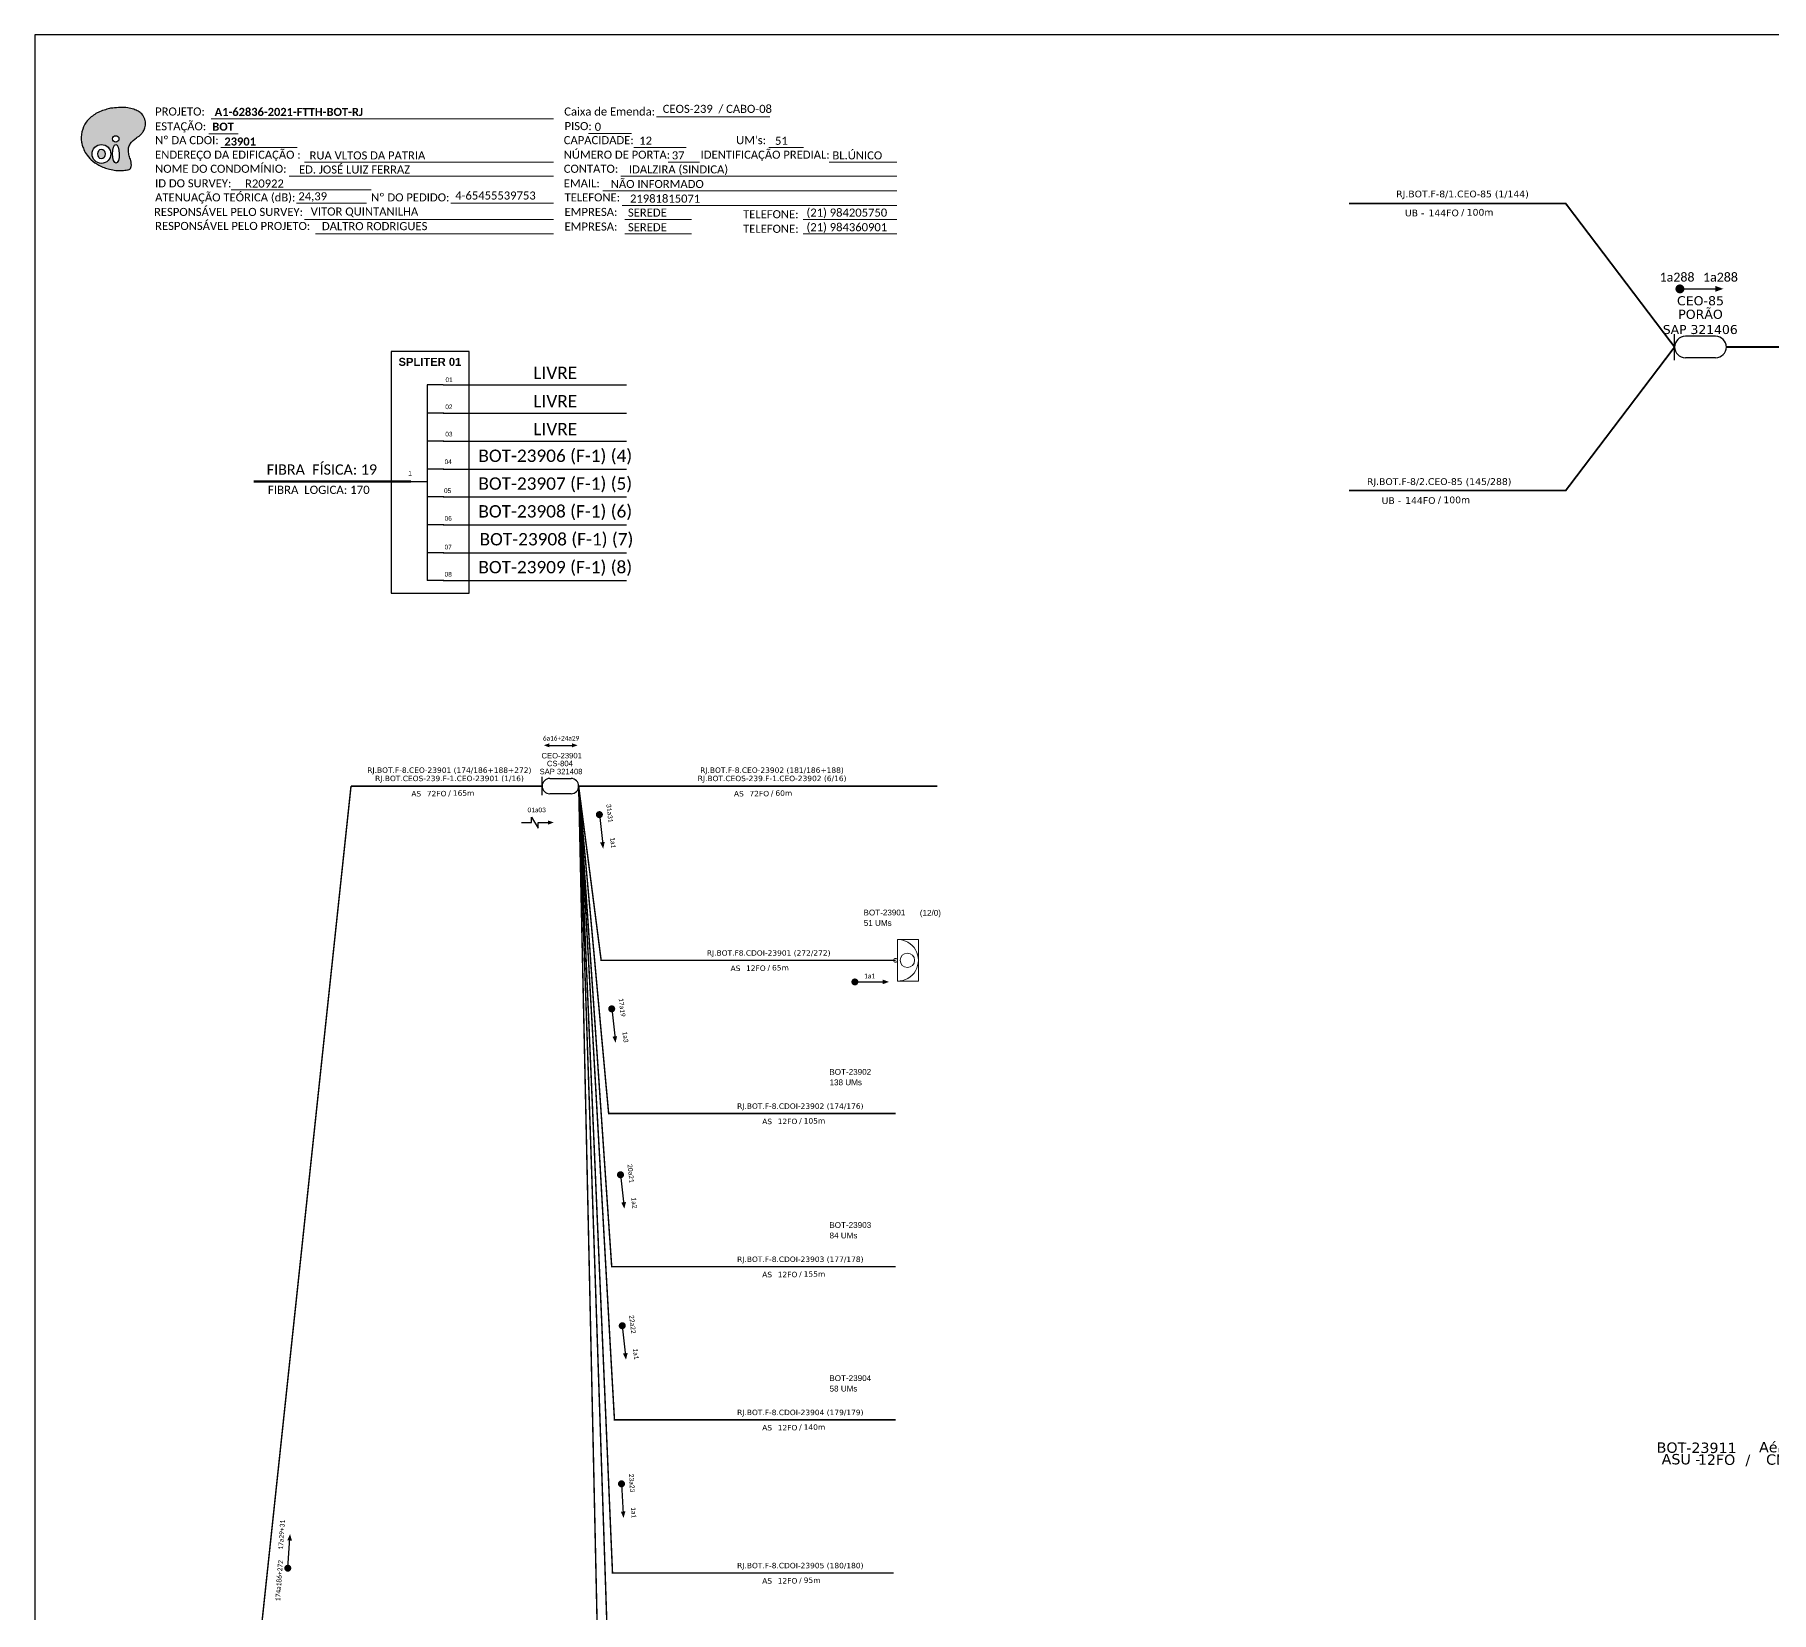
# Model space of a CAD drawing. Header units: metres. Extents: x -1286 to 457, y -500 to 94.
# Drawn here: x -1286.1 to -900.8, y -255.8 to 94.2 of the extents above; entities that cross this region are included whole.
import ezdxf
from ezdxf.enums import TextEntityAlignment as Align

# ---------------------------------------------------------------- set-up
doc = ezdxf.new("R2010")
doc.units = ezdxf.units.M
doc.layers.add("20.0-LEGENDA DOS CDO'S", color=1, linetype='Continuous', lineweight=0)
doc.layers.add('40.1-ETIQUETAS', color=1, linetype='Continuous', lineweight=20)
for name, color, linetype in [('20.4-CEOS', 1, 'Continuous'), ('20.5-CABO AÉREO', 1, 'Continuous'), ('CAP a instalar', 1, 'Continuous'), ('label_cabos', 7, 'Continuous'), ('Legenda', 1, 'Continuous'), ('SETA', 7, 'Continuous')]:
    doc.layers.add(name, color=color, linetype=linetype)
doc.layers.add('EXTRA', color=50, linetype='Continuous', plot=False)
doc.styles.add('ARIAL', font='arial.ttf')
doc.styles.add('siredit', font='verdana.ttf')
doc.styles.add('WMF-Calibri0', font='calibri.ttf')
doc.styles.add('WMF-Calibri1', font='calibrib.ttf')
doc.linetypes.add('FENCELINE1', pattern='A,0.25,-0.1,[133,ltypeshp.shx,S=0.1,R=0,X=-0.1,Y=0],-0.1,1', length=1.45)

# ---------------------------------------------------------------- blocks, each defined once
blk = doc.blocks.new('OI')
h = blk.add_hatch(color=40)
edge = h.paths.add_edge_path()
edge.add_spline(control_points=[(4.35, -0.67), (3.92, -0.99), (3.26, -1.5), (2.81, -2.59), (2.9, -3.5), (3.06, -4.27), (3.31, -4.85), (3.37, -5.39), (3.4, -5.88), (3.2, -6.4), (2.54, -6.61), (1.65, -6.63), (0.55, -6.67), (-0.56, -6.42), (-1.61, -6.14), (-2.77, -5.61), (-3.92, -4.77), (-4.89, -3.7), (-5.34, -2.65), (-5.6, -1.94), (-5.85, -0.96), (-5.71, 0.47), (-5.1, 2.02), (-4.14, 3.02), (-3.3, 3.61), (-2.37, 4.16), (-1.36, 4.44), (-0.56, 4.7), (0.79, 4.85), (2.24, 4.97), (3.79, 4.57), (4.67, 4.21), (5.44, 3.65), (5.76, 2.99), (6.03, 2.21), (6.01, 1.46), (5.72, 0.64), (5.31, 0.08), (4.88, -0.38), (4.51, -0.55), (4.35, -0.67)], knot_values=[0, 0, 0, 0, 1.60434, 2.417191, 3.427595, 4.282808, 4.776746, 5.304182, 5.888771, 6.258406, 6.858137, 7.79129, 8.986195, 10.124242, 11.187857, 12.242908, 13.953784, 15.414161, 16.515391, 17.349188, 17.675853, 19.552021, 21.515531, 22.568638, 23.63245, 24.621084, 25.782718, 26.745347, 27.142653, 29.870543, 31.004649, 31.921532, 32.709589, 33.801391, 34.042471, 35.192333, 35.971461, 36.628871, 37.254359, 37.836911, 37.836911, 37.836911, 37.836911], degree=3, periodic=0)
h.paths.add_polyline_path([(1.13, -0.87, -1), (-0.04, -0.87, -1)], flags=16)
edge = h.paths.add_edge_path(flags=16)
edge.add_ellipse((0.56, -3.59), major_axis=(-0.02, 1.71), ratio=0.361305, start_angle=0, end_angle=360)
h.paths.add_polyline_path([(-0.36, -3.62, -1), (-3.8, -3.62, -1)], flags=16)
edge = h.paths.add_edge_path(flags=0)
edge.add_ellipse((-2.08, -3.62), major_axis=(0, 0.885), ratio=0.758294, start_angle=0, end_angle=360)
at = {"color": 40}
for centre, radius in [((-2.08, -3.62), 1.72), ((0.54, -0.87), 0.587)]:
    blk.add_circle(centre, radius, dxfattribs=at)
blk.add_ellipse((-2.08, -3.62), major_axis=(0, 0.885), ratio=0.758294, start_param=-3.141592653589792, end_param=3.141592653589792, dxfattribs=at)
blk.add_ellipse((0.56, -3.59), major_axis=(-0.02, 1.71), ratio=0.361305, dxfattribs=at)
at = {"color": 40, "start_tangent": (-0.800898, -0.598801), "end_tangent": (-0.800898, -0.598801)}
blk.add_spline([(4.35, -0.67), (3.2, -1.78), (2.9, -2.54), (2.92, -3.55), (3.12, -4.38), (3.28, -4.85), (3.37, -5.37), (3.35, -5.95), (3.2, -6.29), (2.66, -6.55), (1.73, -6.63), (0.54, -6.62), (-0.58, -6.41), (-1.6, -6.11), (-2.56, -5.67), (-3.95, -4.67), (-4.89, -3.56), (-5.37, -2.56), (-5.64, -1.78), (-5.72, -1.46), (-5.63, 0.42), (-4.84, 2.22), (-4.13, 2.99), (-3.27, 3.62), (-2.4, 4.09), (-1.3, 4.47), (-0.37, 4.72), (0.02, 4.77), (2.75, 4.8), (3.85, 4.53), (4.69, 4.16), (5.31, 3.68), (5.85, 2.73), (5.93, 2.5), (5.94, 1.35), (5.67, 0.62), (5.29, 0.08), (4.84, -0.36), (4.35, -0.67)], degree=3, dxfattribs=at)
blk = doc.blocks.new('LEGENDA DOS CABOS')
at = {"layer": 'EXTRA', "color": 0, "style": 'siredit'}
for tag, p in [('ID', (4.6, 0.97)), ('XX', (9.03, 0.97))]:
    blk.add_attdef(tag, text='', height=0.48, rotation=359.69, dxfattribs=at).set_placement(p, align=Align.MIDDLE_CENTER)
at = {"layer": 'Legenda', "color": 0, "style": 'siredit'}
for tag, p in [('TIPO_CABO', (1.31, 0)), ('CABO', (4.69, -0.05)), ('/', (6.81, -0.05)), ('METROS', (10.03, -0.05))]:
    blk.add_attdef(tag, text='', height=0.8, rotation=359.69, dxfattribs=at).set_placement(p, align=Align.MIDDLE_CENTER)
blk = doc.blocks.new('ETIQUETA_RS5F')
at = {"layer": '40.1-ETIQUETAS', "color": 0, "style": 'siredit'}
blk.add_text('/', height=1.5, dxfattribs=at).set_placement((1.58, -1.95), align=Align.MIDDLE_RIGHT)
for tag, p in [('ETIQUETA_R_PRIMARIA', (1.21, 4.1)), ('ETIQUETA_R_SECUNDARIA', (1.21, 2.1)), ('F_ATIVAS/F_MORTAS', (1.14, -4.24))]:
    blk.add_attdef(tag, text='', height=1.5, dxfattribs=at).set_placement(p, align=Align.MIDDLE_CENTER)
for tag, p in [('TIPO_CABO', (-6.58, -2.12)), ('CAP_CABO', (0.4, -2.09))]:
    blk.add_attdef(tag, text='', height=1.5, dxfattribs=at).set_placement(p, align=Align.MIDDLE_RIGHT)
blk.add_attdef('METROS', text='', height=1.5, dxfattribs=at).set_placement((2.14, -1.95), align=Align.MIDDLE_LEFT)
for tag, p in [('FUSÃO_1', (0.85, -8.39)), ('FUSÃO_2', (0.85, -10.6)), ('FUSÃO_3', (0.85, -12.93)), ('FUSÃO_4', (0.85, -15.14)), ('FUSÃO_5', (0.85, -17.16))]:
    blk.add_attdef(tag, text='', height=1.5, dxfattribs=at).set_placement(p, align=Align.CENTER)

msp = doc.modelspace()

# ---------------------------------------------------------------- linework, layer by layer
at = {"color": 7, "linetype": 'Continuous'}
for p, q in [((-1199, 16.49, 2), (-1199, -26.91, 2)), ((-1195.48, 16.49, 2), (-1199, 16.49, 2)), ((-1195.3, 10.2, 2), (-1199, 10.2, 2)), ((-1195.3, 4.01, 2), (-1199, 4.01, 2)), ((-1195.3, -2.21, 2), (-1199, -2.21, 2)), ((-1202.65, -4.94, 2), (-1199.01, -4.94, 2)), ((-1195.3, -8.37, 2), (-1199, -8.37, 2)), ((-1195.3, -14.54, 2), (-1199, -14.54, 2)), ((-1195.3, -20.73, 2), (-1199, -20.73, 2)), ((-1195.3, -26.91, 2), (-1199, -26.91, 2))]:
    msp.add_line(p, q, dxfattribs=at)
at = {"color": 10, "linetype": 'Continuous'}
for p, q in [((-1195.48, 16.49, 2), (-1154.76, 16.49, 2)), ((-1195.48, 10.2, 2), (-1154.76, 10.2, 2)), ((-1195.48, 4.01, 2), (-1154.76, 4.01, 2)), ((-1195.48, -2.21, 2), (-1154.76, -2.21, 2)), ((-1195.48, -8.37, 2), (-1154.76, -8.37, 2)), ((-1195.48, -14.54, 2), (-1154.76, -14.54, 2)), ((-1195.48, -20.73, 2), (-1154.76, -20.73, 2)), ((-1195.48, -26.91, 2), (-1154.76, -26.91, 2))]:
    msp.add_line(p, q, dxfattribs=at)
at = {"color": 1, "linetype": 'Continuous', "lineweight": 60}
msp.add_line((-1202.65, -4.94, 2), (-1237.45, -4.94, 2), dxfattribs=at)
msp.add_lwpolyline([(-1286.07, -499.81), (-445.07, -499.81), (-445.07, 94.19), (-1286.07, 94.19)], close=True)
at = {"color": 7, "lineweight": 0}
for points in [[(-1246.96, 75.52), (-1170.98, 75.52)], [(-1148.15, 76.01), (-1123.01, 76.01)], [(-1247.47, 72.24), (-1240.92, 72.24)], [(-1163.19, 72.28), (-1153.71, 72.28)], [(-1244.81, 69.17), (-1227.84, 69.17)], [(-1226.24, 65.93), (-1170.98, 65.93)], [(-1153.14, 69.17), (-1141.52, 69.17)], [(-1145.56, 65.93), (-1138.61, 65.93)], [(-1123.2, 69.17), (-1115.53, 69.17)], [(-1109.86, 65.93), (-1094.82, 65.93)], [(-1229.65, 62.82), (-1170.98, 62.82)], [(-1156.02, 62.82), (-1094.8, 62.82)], [(-1242.49, 59.75), (-1211.44, 59.75)], [(-1160.06, 59.58), (-1094.8, 59.58)], [(-1227.96, 56.79), (-1212.45, 56.79)], [(-1193.73, 56.79), (-1170.96, 56.79)], [(-1155.78, 56.34), (-1094.8, 56.34)], [(-1226.24, 53.23), (-1170.98, 53.23)], [(-1155.17, 53.23), (-1140.37, 53.23)], [(-1115.57, 53.23), (-1094.8, 53.23)], [(-1223.75, 49.99), (-1170.98, 49.99)], [(-1155.17, 49.99), (-1140.37, 49.99)], [(-1115.57, 49.99), (-1094.8, 49.99)]]:
    msp.add_lwpolyline(points, dxfattribs=at)
at = {"color": 0, "const_width": 0.99}
msp.add_lwpolyline([(-921.59, 37.8, 1), (-920.6, 37.8, 1)], format="xyb", close=True, dxfattribs=at)
at = {"color": 7, "elevation": 2}
msp.add_lwpolyline([(-1206.97, -29.72), (-1189.69, -29.72), (-1189.69, 23.93), (-1206.97, 23.93)], close=True, dxfattribs=at)
at = {"color": 7}
msp.add_lwpolyline([(-1175.87, -80.6), (-1175.87, -79.38), (-1174.4, -81.82), (-1174.4, -80.6)], dxfattribs=at)
at = {"const_width": 0.778, "elevation": -1.38}
for points in [[(-1160.85, -78.46, -1), (-1160.77, -79.24, -1)], [(-1158.11, -121.55, -1), (-1158.02, -122.32, -1)], [(-1156.16, -158.36, -1), (-1156.07, -159.14, -1)], [(-1155.78, -191.86, -1), (-1155.69, -192.63, -1)], [(-1155.92, -226.94, -1), (-1155.87, -227.71, -1)]]:
    msp.add_lwpolyline(points, format="xyb", close=True, dxfattribs=at)
at = {"const_width": 0.778}
msp.add_lwpolyline([(-1104.51, -115.97, 1), (-1103.74, -115.97, 1)], format="xyb", close=True, dxfattribs=at)
at = {"color": 7, "const_width": 0.778}
msp.add_lwpolyline([(-1229.95, -246.43, 1), (-1229.9, -245.66, 1)], format="xyb", close=True, dxfattribs=at)
at = {"layer": '20.4-CEOS', "color": 5}
for p, q in [((-913.18, 27.29), (-919.89, 27.29)), ((-913.18, 22.51), (-919.89, 22.51)), ((-1173.51, -74.55), (-1173.51, -70.48)), ((-1171.82, -70.83), (-1167.09, -70.83)), ((-1167.09, -74.2), (-1171.82, -74.2))]:
    msp.add_line(p, q, dxfattribs=at)
msp.add_lwpolyline([(-922.28, 22.01), (-922.28, 27.78)], dxfattribs=at)
for centre, radius, start, end in [((-919.89, 24.9), 2.39, 90, 270), ((-913.18, 24.9), 2.39, 270, 90), ((-1171.82, -72.52), 1.69, 90, 270), ((-1167.09, -72.52), 1.69, 270, 90)]:
    msp.add_arc(centre, radius, start, end, dxfattribs=at)
at = {"layer": '20.5-CABO AÉREO', "color": 7, "ltscale": 50, "const_width": 0.4}
for points in [[(-994.49, 56.73), (-946.42, 56.73), (-922.28, 24.9)], [(-994.49, -6.93), (-946.42, -6.93), (-922.28, 24.9)]]:
    msp.add_lwpolyline(points, dxfattribs=at)
at = {"layer": '20.5-CABO AÉREO', "color": 5, "ltscale": 50, "const_width": 0.4}
msp.add_lwpolyline([(-910.78, 24.9), (-852.52, 24.9)], dxfattribs=at)
at = {"layer": '40.1-ETIQUETAS', "color": 1}
msp.add_line((-1094.67, -115.8), (-1094.67, -106.54), dxfattribs=at)
msp.add_lwpolyline([(-1094.67, -106.54), (-1090.04, -106.54), (-1090.04, -115.82), (-1094.67, -115.82)], close=True, dxfattribs=at)
for centre, major_axis, start_param, end_param in [((-1094.67, -111.17), (-3.27, 3.27), 2.356194, 5.497787), ((-1095.1, -111.17), (-0.303, 0.303), 2.356194490191767, 8.639379797371353), ((-1092.48, -111.17), (1.13, 1.13), 3.926991, 10.210176)]:
    msp.add_ellipse(centre, major_axis=major_axis, ratio=1, start_param=start_param, end_param=end_param, dxfattribs=at)
at = {"layer": 'CAP a instalar', "color": 5, "linetype": 'FENCELINE1', "ltscale": 7, "const_width": 0.322}
for points in [[(-1236.59, -266.79), (-1215.9, -72.52)], [(-1173.51, -72.52), (-1215.9, -72.52)]]:
    msp.add_lwpolyline(points, dxfattribs=at)
at = {"layer": 'CAP a instalar', "color": 7, "linetype": 'FENCELINE1', "ltscale": 7, "const_width": 0.322}
for points in [[(-1165.4, -72.52), (-1085.81, -72.52)], [(-1165.4, -72.52), (-1158.75, -145.16), (-1095.1, -145.16)], [(-1165.4, -72.52), (-1158.07, -179.14), (-1095.1, -179.14)], [(-1165.4, -72.52), (-1157.46, -213.12), (-1095.1, -213.12)], [(-1165.4, -72.52), (-1157.89, -247.1), (-1095.53, -247.1)], [(-1165.4, -72.52), (-1158.38, -281.08), (-1110, -281.08)], [(-1165.4, -72.52), (-1160.06, -315.05), (-1095.1, -315.05)]]:
    msp.add_lwpolyline(points, dxfattribs=at)
at = {"layer": 'CAP a instalar', "color": 1, "linetype": 'FENCELINE1', "ltscale": 7, "const_width": 0.322}
msp.add_lwpolyline([(-1165.4, -72.52), (-1160.41, -111.18), (-1095.1, -111.18)], dxfattribs=at)
at = {"layer": 'SETA', "color": 0}
msp.add_lwpolyline([(-921.1, 37.8), (-912.59, 37.8)], dxfattribs=at)
at = {"layer": 'SETA'}
for points in [[(-1172.35, -63.48), (-1166.42, -63.48)], [(-1104.13, -115.97), (-1097.44, -115.97)]]:
    msp.add_lwpolyline(points, dxfattribs=at)
at = {"layer": 'SETA', "color": 7}
for points in [[(-1178.08, -80.6), (-1175.87, -80.6)], [(-1174.4, -80.6), (-1172.19, -80.6)], [(-1229.92, -246.04), (-1229.47, -239.37)]]:
    msp.add_lwpolyline(points, dxfattribs=at)
at = {"layer": 'SETA', "elevation": -1.38}
for points in [[(-1160.81, -78.85), (-1160.05, -85.49)], [(-1158.07, -121.93), (-1157.31, -128.58)], [(-1156.11, -158.75), (-1155.35, -165.39)], [(-1155.74, -192.25), (-1154.98, -198.89)], [(-1155.9, -227.33), (-1155.49, -234)]]:
    msp.add_lwpolyline(points, dxfattribs=at)
at = {"layer": 'SETA', "color": 0}
msp.add_solid([(-913.27, 38.47), (-911.46, 37.81), (-913.27, 37.15)], dxfattribs=at)
at = {"layer": 'SETA'}
for points in [[(-1171.87, -63.01), (-1173.14, -63.47), (-1171.87, -63.93)], [(-1166.9, -63.01), (-1165.63, -63.47), (-1166.9, -63.93)], [(-1160.64, -85.02, -1.38), (-1159.96, -86.38, -1.38), (-1159.61, -84.9, -1.38)], [(-1097.97, -115.44), (-1096.55, -115.96), (-1097.97, -116.48)], [(-1157.89, -128.1, -1.38), (-1157.22, -129.46, -1.38), (-1156.86, -127.99, -1.38)], [(-1155.94, -164.92, -1.38), (-1155.26, -166.28, -1.38), (-1154.91, -164.8, -1.38)], [(-1155.56, -198.42, -1.38), (-1154.89, -199.77, -1.38), (-1154.53, -198.3, -1.38)], [(-1156.05, -233.5, -1.38), (-1155.45, -234.89, -1.38), (-1155.02, -233.43, -1.38)]]:
    msp.add_solid(points, dxfattribs=at)
at = {"layer": 'SETA', "color": 7}
for points in [[(-1172.19, -80.14), (-1170.92, -80.6), (-1172.19, -81.06)], [(-1230.04, -239.87), (-1229.42, -238.48), (-1229, -239.94)]]:
    msp.add_solid(points, dxfattribs=at)

# ---------------------------------------------------------------- block references
at = {"color": 7, "xscale": 1.213923925163967, "yscale": 1.213923925163967, "zscale": 1.213923925163967, "rotation": 0.1532896023949059}
msp.add_blockref('OI', (-1268.76, 72.14), dxfattribs=at)
at = {"layer": '40.1-ETIQUETAS', "color": 0}
ref = msp.add_blockref('ETIQUETA_RS5F', (-970.51, 56.76), dxfattribs=at)
ref.add_attrib('ETIQUETA_R_SECUNDARIA', 'RJ.BOT.F-8/1.CEO-85 (1/144)', dxfattribs={"color": 0, "height": 1.5, "style": 'siredit'}).set_placement((-969.33, 58.86), align=Align.MIDDLE_CENTER)
ref.add_attrib('TIPO_CABO', 'UB - ', dxfattribs={"color": 0, "height": 1.5, "style": 'siredit'}).set_placement((-977.13, 54.64), align=Align.MIDDLE_RIGHT)
ref.add_attrib('CAP_CABO', '144FO', dxfattribs={"color": 0, "height": 1.5, "style": 'siredit'}).set_placement((-970.14, 54.66), align=Align.MIDDLE_RIGHT)
ref.add_attrib('METROS', '100m', dxfattribs={"color": 0, "height": 1.5, "style": 'siredit'}).set_placement((-968.4, 54.8), align=Align.MIDDLE_LEFT)
ref = msp.add_blockref('ETIQUETA_RS5F', (-975.69, -7.05), dxfattribs=at)
ref.add_attrib('ETIQUETA_R_SECUNDARIA', 'RJ.BOT.F-8/2.CEO-85 (145/288)', dxfattribs={"color": 0, "height": 1.5, "style": 'siredit'}).set_placement((-974.5, -4.95), align=Align.MIDDLE_CENTER)
ref.add_attrib('TIPO_CABO', 'UB - ', dxfattribs={"color": 0, "height": 1.5, "style": 'siredit'}).set_placement((-982.3, -9.17), align=Align.MIDDLE_RIGHT)
ref.add_attrib('CAP_CABO', '144FO', dxfattribs={"color": 0, "height": 1.5, "style": 'siredit'}).set_placement((-975.32, -9.15), align=Align.MIDDLE_RIGHT)
ref.add_attrib('METROS', '100m', dxfattribs={"color": 0, "height": 1.5, "style": 'siredit'}).set_placement((-973.57, -9.01), align=Align.MIDDLE_LEFT)
at = {"layer": 'label_cabos', "color": 0, "lineweight": 0}
ref = msp.add_blockref('LEGENDA DOS CABOS', (-927.14, -223.06), dxfattribs=dict(at, xscale=2.298850574712644, yscale=2.298850574712644, zscale=2.298850574712644))
ref.add_attrib('ID', 'BOT-23911', dxfattribs={"color": 0, "height": 2.299, "rotation": 359.69, "style": 'siredit'}).set_placement((-917.39, -219.32), align=Align.MIDDLE_CENTER)
ref.add_attrib('CABO', '12FO', dxfattribs={"color": 0, "height": 2.299, "rotation": 359.69, "style": 'siredit'}).set_placement((-912.97, -221.97), align=Align.MIDDLE_CENTER)
ref.add_attrib('METROS', 'CL=145m', dxfattribs={"color": 0, "height": 2.299, "rotation": 359.69, "style": 'siredit'}).set_placement((-894.13, -221.97), align=Align.MIDDLE_CENTER)
ref.add_attrib('XX', 'Aéreo/Subt.', dxfattribs={"color": 0, "height": 2.2989, "rotation": 359.69, "style": 'siredit'}).set_placement((-894.25, -219.22), align=Align.MIDDLE_CENTER)
ref.add_attrib('/', '/', dxfattribs={"color": 0, "height": 2.3, "rotation": 359.69, "style": 'siredit'}).set_placement((-906.01, -221.97), align=Align.MIDDLE_CENTER)
ref.add_attrib('TIPO_CABO', 'ASU -', dxfattribs={"color": 0, "height": 2.299, "rotation": 359.69, "style": 'siredit'}).set_placement((-920.84, -221.86), align=Align.MIDDLE_CENTER)

# ---------------------------------------------------------------- texts
at = {"color": 7, "lineweight": 0, "style": 'WMF-Calibri0'}
for s, height, p in [('PROJETO:', 1.793, (-1259.36, 76.26)), ('Caixa de Emenda:', 1.7927, (-1168.6, 76.26)), ('ESTAÇÃO:', 1.793, (-1259.36, 72.98)), ('PISO:', 1.793, (-1168.53, 73.03)), ('Nº DA CDOI:', 1.7927, (-1259.36, 69.91)), ('CAPACIDADE:', 1.7927, (-1168.71, 69.91)), ("UM's:", 1.793, (-1130.47, 69.91)), ('ENDEREÇO DA EDIFICAÇÃO :', 1.7927, (-1259.36, 66.68)), ('NOME DO CONDOMÍNIO:', 1.7927, (-1259.36, 63.56)), ('NÚMERO DE PORTA:', 1.7927, (-1168.71, 66.68)), ('IDENTIFICAÇÃO PREDIAL:', 1.7927, (-1138.34, 66.68)), ('ID DO SURVEY:', 1.7927, (-1259.36, 60.33)), ('CONTATO:', 1.793, (-1168.71, 63.56)), ('EMAIL:', 1.793, (-1168.71, 60.33)), ('ATENUAÇÃO TEÓRICA (dB):', 1.7927, (-1259.36, 57.21)), ('Nº DO PEDIDO:', 1.7927, (-1211.44, 57.21)), ('TELEFONE:', 1.793, (-1168.53, 57.21)), ('RESPONSÁVEL PELO SURVEY:', 1.7927, (-1259.6, 53.98)), ('EMPRESA:', 1.793, (-1168.53, 53.98)), ('TELEFONE:', 1.793, (-1128.93, 53.47)), ('RESPONSÁVEL PELO PROJETO:', 1.7927, (-1259.36, 50.87)), ('EMPRESA:', 1.793, (-1168.53, 50.74)), ('TELEFONE:', 1.793, (-1128.93, 50.24))]:
    msp.add_text(s, height=height, dxfattribs=at).set_placement(p)
at = {"color": 7}
for s, height, style, p in [('A1-62836-2021-FTTH-BOT-RJ', 1.7927, 'WMF-Calibri1', (-1246.16, 76.17)), ('CEOS-239  / CABO-08', 1.7927, 'WMF-Calibri0', (-1146.75, 76.85)), ('BOT', 1.793, 'WMF-Calibri1', (-1246.68, 72.89)), ('0', 1.79, 'WMF-Calibri0', (-1161.84, 72.88)), ('12', 1.793, 'WMF-Calibri0', (-1151.96, 69.79)), ('51', 1.793, 'WMF-Calibri0', (-1121.85, 69.77)), ('ED. JOSÉ LUIZ FERRAZ', 1.7927, 'WMF-Calibri0', (-1227.45, 63.39)), (' RUA VLTOS DA PATRIA', 1.7927, 'WMF-Calibri0', (-1225.73, 66.52)), ('37', 1.793, 'WMF-Calibri0', (-1144.74, 66.53)), ('BL.ÚNICO', 1.793, 'WMF-Calibri0', (-1109.1, 66.53)), ('R20922', 1.793, 'WMF-Calibri0', (-1239.4, 60.28)), ('NÃO INFORMADO', 1.7927, 'WMF-Calibri0', (-1158.28, 60.18)), ('IDALZIRA (SINDICA)', 1.7927, 'WMF-Calibri0', (-1154.25, 63.42)), ('24,39', 1.793, 'WMF-Calibri0', (-1227.58, 57.45)), ('4-65455539753', 1.7927, 'WMF-Calibri0', (-1192.78, 57.62)), ('21981815071', 1.7927, 'WMF-Calibri0', (-1154, 56.94)), ('VITOR QUINTANILHA', 1.7927, 'WMF-Calibri0', (-1224.84, 54.07)), ('SEREDE', 1.793, 'WMF-Calibri0', (-1154.47, 53.83)), ('(21) 984205750', 1.7927, 'WMF-Calibri0', (-1114.86, 53.83)), ('DALTRO RODRIGUES', 1.7927, 'WMF-Calibri0', (-1222.35, 50.83)), ('SEREDE', 1.793, 'WMF-Calibri0', (-1154.47, 50.59)), ('(21) 984360901', 1.7927, 'WMF-Calibri0', (-1114.86, 50.59))]:
    msp.add_text(s, height=height, dxfattribs=dict(at, style=style)).set_placement(p)
at = {"color": 7, "style": 'WMF-Calibri1'}
msp.add_text('23901', height=1.793, dxfattribs=at).set_placement((-1240.49, 69.6), align=Align.CENTER)
at = {"color": 5, "insert": (-921.73, 40.4), "char_height": 1.98, "width": 25.1052, "attachment_point": 5}
msp.add_mtext('{\\fCalibri|b0|i0|c0|p34;\\C7;1a288}', dxfattribs=at)
at = {"color": 0, "insert": (-912.1, 40.4), "char_height": 1.98, "width": 25.1052, "attachment_point": 5}
msp.add_mtext('{\\fCalibri|b0|i0|c0|p34;\\C7;1a288}', dxfattribs=at)
at = {"attachment_point": 5}
for s, insert, char_height, width in [('\\C10;\\fArial|b1|i0|c0|p34;SPLITER 01', (-1198.4, 21.6, 2), 1.7753, 17.28), ('{\\fCalibri|b0|i0|c0|p34;\\C7;LIVRE}', (-1170.59, 19.17, 2), 2.7432, 80.6352), ('\\C7;\\fArial|b0|i0|;\\H1.0273588255048;01 ', (-1194.14, 17.63, 2), 1.7753, 3.5602), ('\\C7;\\fArial|b0|i0|;\\H1.0273588255048;02 ', (-1194.19, 11.63, 2), 1.7753, 3.7582), ('{\\fCalibri|b0|i0|c0|p34;\\C7;LIVRE}', (-1170.59, 12.89, 2), 2.7432, 80.6352), ('{\\fCalibri|b0|i0|c0|p34;\\C7;LIVRE}', (-1170.59, 6.7, 2), 2.7432, 80.6352), ('\\C7;\\fArial|b0|i0|;\\H1.0273588255048;03 ', (-1194.19, 5.58, 2), 1.7753, 3.456), ('\\C7;\\fCalibri|b0|i0|c0|p34;BOT-23906 (F-1) (4)', (-1170.59, 0.48, 2), 2.7432, 80.6352), ('\\C7;\\fCalibri|b0|i0|c0|p34;FIBRA  FÍSICA: 19', (-1222.36, -2.29, 2), 2.2859, 34.56), ('\\C7;\\fArial|b0|i0|;\\H1.0273588255048;1', (-1202.81, -3.12, 2), 1.7753, 1.7584), ('\\C7;\\fArial|b0|i0|;\\H1.0273588255048;04 ', (-1194.34, -0.56, 2), 1.7753, 3.7582), ('\\C7;\\fCalibri|b0|i0|c0|p34;BOT-23907 (F-1) (5)', (-1170.59, -5.69, 2), 2.7432, 80.6352), ('\\C7;\\fCalibri|b0|i0|c0|p34;FIBRA  LOGICA: 170', (-1223.05, -6.79, 2), 1.8289, 34.56), ('\\C7;\\fArial|b0|i0|;\\H1.0273588255048;05 ', (-1194.47, -6.98, 2), 1.7753, 4.6222), ('\\C7;\\fCalibri|b0|i0|c0|p34;BOT-23908 (F-1) (6)', (-1170.59, -11.85, 2), 2.7432, 80.6352), ('\\C7;\\fArial|b0|i0|;\\H1.0273588255048;06 ', (-1194.34, -13.12, 2), 1.7753, 3.7582), ('\\C7;\\fArial|b0|i0|;\\H1.0273588255048;07 ', (-1194.34, -19.48, 2), 1.7753, 3.7582), ('\\C7;\\fCalibri|b0|i0|c0|p34;BOT-23908 (F-1) (7)', (-1170.32, -18.04, 2), 2.7432, 80.6352), ('\\C7;\\fCalibri|b0|i0|c0|p34;BOT-23909 (F-1) (8)', (-1170.59, -24.23, 2), 2.7432, 80.6352), ('\\C7;\\fArial|b0|i0|;\\H1.0273588255048;08 ', (-1194.34, -25.53, 2), 1.7753, 3.7582), ('\\C7;\\fCalibri|b0|i0|c0|p34;6a16+24a29', (-1169.3, -61.9), 1.0345, 17.4888), ('{\\fCalibri|b0|i0|c0|p34;01a03}', (-1174.71, -77.81), 1.0345, 17.4888), ('\\C7;\\fCalibri|b0|i0|c0|p34;1a1', (-1100.87, -114.64), 1.0581, 19.7286)]:
    msp.add_mtext(s, dxfattribs=dict(at, insert=insert, char_height=char_height, width=width))
at = {"char_height": 1.0581, "width": 19.7286, "attachment_point": 5}
for s, insert, rotation in [('{\\fCalibri|b0|i0|c0|p34;\\C7;31a31}', (-1158.52, -78.54, -1.38), 276.5223), ('{\\fCalibri|b0|i0|c0|p34;\\C7;1a1}', (-1157.77, -85.08, -1.38), 276.5223), ('\\C7;\\fCalibri|b0|i0|c0|p34;17a19', (-1155.77, -121.62, -1.38), 276.5223), ('\\C7;\\fCalibri|b0|i0|c0|p34;1a3', (-1155.03, -128.16, -1.38), 276.5223), ('\\C7;\\fCalibri|b0|i0|c0|p34;20a21', (-1153.82, -158.44, -1.38), 276.5223), ('\\C7;\\fCalibri|b0|i0|c0|p34;1a2', (-1153.07, -164.98, -1.38), 276.5223), ('\\C7;\\fCalibri|b0|i0|c0|p34;22a22', (-1153.44, -191.94, -1.38), 276.5223), ('\\C7;\\fCalibri|b0|i0|c0|p34;1a1', (-1152.7, -198.48, -1.38), 276.5223), ('\\C7;\\fCalibri|b0|i0|c0|p34;23a23', (-1153.59, -227.14, -1.38), 273.4716), ('\\C7;\\fCalibri|b0|i0|c0|p34;1a1', (-1153.19, -233.71, -1.38), 273.4716)]:
    msp.add_mtext(s, dxfattribs=dict(at, insert=insert, rotation=rotation))
at = {"color": 7, "char_height": 1.0581, "width": 19.7286, "attachment_point": 5, "rotation": 86.1397}
for s, insert in [('{\\fCalibri|b0|i0|c0|p34;17a29+\\C1;31}', (-1231.3, -238.64)), ('{\\fCalibri|b0|i0|c0|p34;174a186+\\C1;272}', (-1231.85, -248.8))]:
    msp.add_mtext(s, dxfattribs=dict(at, insert=insert))
at = {"layer": "20.0-LEGENDA DOS CDO'S", "color": 0, "style": 'ARIAL'}
for s, p in [('CEO-23901', (-1173.64, -66.38)), ('SAP 321408', (-1174.07, -69.9)), ('CS-804', (-1172.44, -68.11))]:
    msp.add_text(s, height=1.213, rotation=0.118, dxfattribs=at).set_placement(p)
at = {"layer": "20.0-LEGENDA DOS CDO'S", "color": 1, "style": 'ARIAL'}
for s, p in [('BOT-23901', (-1102.2, -101.22)), ('51 UMs', (-1102.15, -103.54))]:
    msp.add_text(s, height=1.285, rotation=0.118, dxfattribs=at).set_placement(p)
msp.add_text('           (12/0)', height=1.2854, rotation=0.118, dxfattribs=at).set_placement((-1090.11, -101.28), align=Align.CENTER)
at = {"layer": "20.0-LEGENDA DOS CDO'S", "color": 7, "style": 'ARIAL'}
for s, p in [('BOT-23902', (-1109.79, -136.58)), ('138 UMs', (-1109.74, -138.89)), ('BOT-23903', (-1109.79, -170.55)), ('84 UMs', (-1109.74, -172.87)), ('BOT-23904', (-1109.79, -204.53)), ('58 UMs', (-1109.74, -206.85))]:
    msp.add_text(s, height=1.285, rotation=0.118, dxfattribs=at).set_placement(p)
at = {"layer": '20.4-CEOS', "color": 7, "style": 'siredit'}
for s, height, p in [('CEO-85', 2.028, (-916.53, 35.17)), ('PORÃO', 2.028, (-916.53, 32.17)), ('SAP 321406', 2, (-916.58, 28.79))]:
    msp.add_text(s, height=height, dxfattribs=at).set_placement(p, align=Align.MIDDLE_CENTER)
at = {"layer": '40.1-ETIQUETAS', "color": 1, "style": 'siredit'}
for s, p in [('RJ.BOT.F-8.CEO-23901 (174/186+188+272)', (-1194.09, -68.98)), ('RJ.BOT.F8.CDOI-23901 (272/272)', (-1123.25, -109.54))]:
    msp.add_text(s, height=1.2066, dxfattribs=at).set_placement(p, align=Align.MIDDLE_CENTER)
at = {"layer": '40.1-ETIQUETAS', "color": 7, "style": 'siredit'}
for s, p in [('RJ.BOT.F-8.CEO-23902 (181/186+188)', (-1122.52, -68.98)), ('RJ.BOT.CEOS-239.F-1.CEO-23901 (1/16)', (-1194.06, -70.81)), ('RJ.BOT.CEOS-239.F-1.CEO-23902 (6/16)', (-1122.49, -70.81)), ('RJ.BOT.F-8.CDOI-23902 (174/176)', (-1116.23, -143.52)), ('RJ.BOT.F-8.CDOI-23903 (177/178)', (-1116.23, -177.5)), ('RJ.BOT.F-8.CDOI-23904 (179/179)', (-1116.23, -211.48)), ('RJ.BOT.F-8.CDOI-23905 (180/180)', (-1116.23, -245.46))]:
    msp.add_text(s, height=1.2066, dxfattribs=at).set_placement(p, align=Align.MIDDLE_CENTER)
for s, height, p in [('AS', 1.207, (-1200.33, -74.2)), ('72FO', 1.207, (-1194.72, -74.18)), ('/', 1.21, (-1193.77, -74.07)), ('AS', 1.207, (-1128.77, -74.2)), ('72FO', 1.207, (-1123.15, -74.18)), ('/', 1.21, (-1122.2, -74.07)), ('AS', 1.207, (-1122.5, -146.92)), ('12FO', 1.207, (-1116.88, -146.9)), ('/', 1.21, (-1115.93, -146.79)), ('AS', 1.207, (-1122.5, -180.89)), ('12FO', 1.207, (-1116.88, -180.88)), ('/', 1.21, (-1115.93, -180.77)), ('AS', 1.207, (-1122.5, -214.87)), ('12FO', 1.207, (-1116.88, -214.86)), ('/', 1.21, (-1115.93, -214.74)), ('AS', 1.207, (-1122.5, -248.85)), ('12FO', 1.207, (-1116.88, -248.84)), ('/', 1.21, (-1115.93, -248.72))]:
    msp.add_text(s, height=height, dxfattribs=at).set_placement(p, align=Align.MIDDLE_RIGHT)
for s, p in [('165m', (-1193.31, -74.07)), ('60m', (-1121.75, -74.07)), ('105m', (-1115.48, -146.79)), ('155m', (-1115.48, -180.77)), ('140m', (-1115.48, -214.74)), ('95m', (-1115.48, -248.72))]:
    msp.add_text(s, height=1.207, dxfattribs=at).set_placement(p, align=Align.MIDDLE_LEFT)
at = {"layer": '40.1-ETIQUETAS', "color": 1, "style": 'siredit'}
for s, height, p in [('AS', 1.207, (-1129.52, -112.94)), ('12FO', 1.207, (-1123.91, -112.92)), ('/', 1.21, (-1122.95, -112.81))]:
    msp.add_text(s, height=height, dxfattribs=at).set_placement(p, align=Align.MIDDLE_RIGHT)
msp.add_text('65m', height=1.207, dxfattribs=at).set_placement((-1122.5, -112.81), align=Align.MIDDLE_LEFT)

doc.saveas('drawing.dxf')
